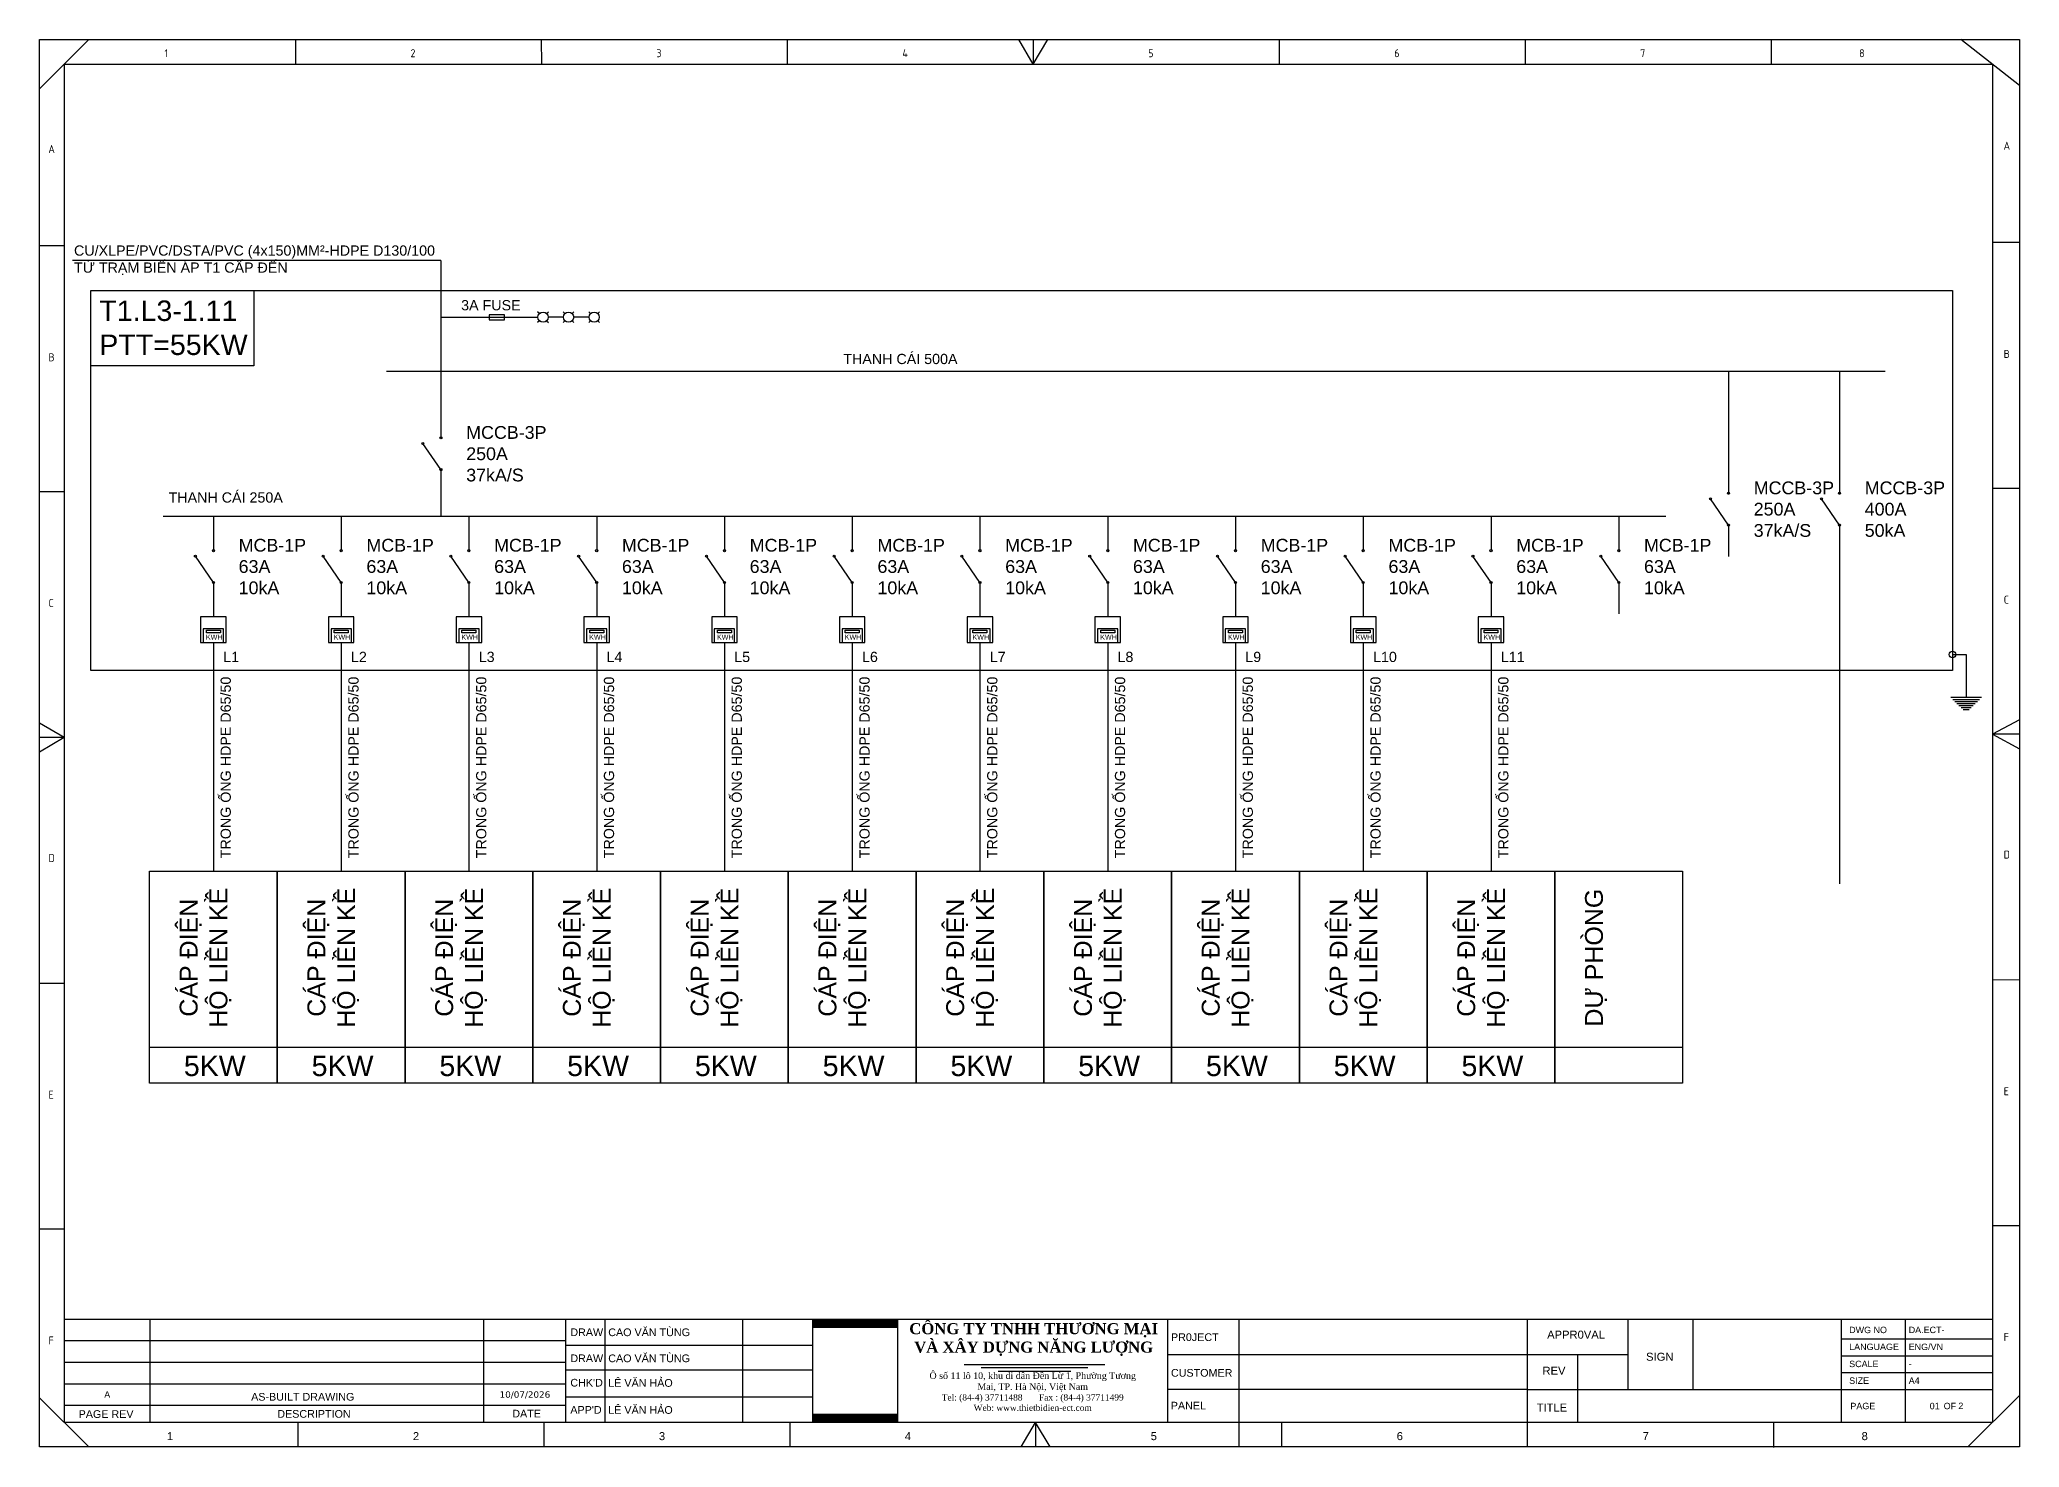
# Model space of a CAD drawing. Header units: millimetres. Extents: x -33730 to 17150, y -76829 to -27437.
# Drawn here: x -27321 to -21394, y -71583 to -67365 of the extents above; entities that cross this region are included whole.
import ezdxf
from ezdxf.enums import TextEntityAlignment as Align

# ---------------------------------------------------------------- set-up
doc = ezdxf.new("R2010")
doc.units = ezdxf.units.MM
doc.header["$LTSCALE"] = 3
doc.layers.add('0 @ 1', color=7, linetype='Continuous')
doc.layers.add('@.VISIBLE', color=7, linetype='Continuous')
doc.styles.add('Annotative', font='arial.ttf')
doc.styles.add('CET-H', font='verdana.ttf', dxfattribs={"height": 4})
doc.styles.add('ROMANS', font='isocp.shx', dxfattribs={"height": 2})
doc.styles.get("Standard").update_dxf_attribs({"font": 'arial.ttf'})

# ---------------------------------------------------------------- blocks, each defined once
blk = doc.blocks.new('DEN BAO PHA_KY HIEU')
for p, q in [((51.78, 11.48), (51.43, 11.83)), ((53.2, 11.48), (53.55, 11.83)), ((56.78, 11.48), (56.43, 11.83)), ((58.2, 11.48), (58.55, 11.83)), ((61.78, 11.48), (61.43, 11.83)), ((63.2, 11.48), (63.55, 11.83)), ((51.78, 10.06), (51.43, 9.71)), ((53.2, 10.06), (53.55, 9.71)), ((56.49, 10.77), (53.49, 10.77)), ((56.78, 10.06), (56.43, 9.71)), ((58.2, 10.06), (58.55, 9.71)), ((61.49, 10.77), (58.49, 10.77)), ((61.78, 10.06), (61.43, 9.71)), ((63.2, 10.06), (63.55, 9.71))]:
    blk.add_line(p, q)
for centre in [(52.49, 10.77), (57.49, 10.77), (62.49, 10.77)]:
    blk.add_circle(centre, 1)
blk = doc.blocks.new('KHUNG TEN CHUAN CET')
at = {"color": 134, "lineweight": 25}
for p, q in [((0, 219.81), (309.02, 219.81)), ((0, 0), (0, 219.81)), ((7.68, 219.81), (0, 212.13)), ((39.92, 219.81), (39.93, 215.97)), ((78.31, 219.81), (78.32, 215.97)), ((116.7, 219.81), (116.7, 215.97)), ((155.09, 215.97), (152.83, 219.81)), ((155.09, 219.81), (155.09, 215.97)), ((155.09, 215.97), (157.36, 219.81)), ((193.47, 219.81), (193.48, 215.97)), ((231.86, 219.81), (231.87, 215.97)), ((270.25, 219.81), (270.26, 215.97)), ((309.02, 212.63), (299.87, 219.81)), ((309.02, 219.81), (309.02, 0)), ((3.85, 215.97), (304.81, 215.97)), ((3.85, 215.97), (3.85, 3.83)), ((304.81, 215.97), (304.81, 3.83)), ((3.85, 187.57), (0, 187.57)), ((309.02, 188.1), (304.81, 188.09)), ((3.85, 149.18), (0, 149.18)), ((309.02, 149.71), (304.81, 149.71)), ((3.85, 110.79), (0, 113.06)), ((309.02, 113.59), (304.81, 111.32)), ((309.02, 111.32), (304.81, 111.32)), ((304.81, 111.32), (309.02, 109.06)), ((3.85, 110.79), (0, 110.79)), ((3.85, 110.79), (0, 108.53)), ((3.85, 72.4), (0, 72.4)), ((309.02, 72.94), (304.81, 72.93)), ((3.85, 34.02), (0, 34.01)), ((308.96, 34.55), (304.81, 34.54)), ((3.85, 19.95), (304.81, 19.95)), ((17.27, 3.85), (17.27, 19.95)), ((88.26, 3.83), (88.26, 19.95)), ((109.76, 3.83), (109.76, 19.95)), ((187.25, 0), (187.25, 19.95)), ((232.25, 0), (232.25, 19.95)), ((247.9, 19.95), (247.9, 8.98)), ((258.12, 8.98), (258.12, 19.95)), ((281.24, 8.98), (281.24, 19.95)), ((291.24, 8.98), (291.24, 19.95)), ((3.85, 16.64), (82.14, 16.64)), ((281.24, 16.9), (304.81, 16.9)), ((3.85, 13.25), (82.14, 13.25)), ((176.12, 14.45), (247.9, 14.45)), ((232.25, 14.45), (247.9, 14.45)), ((240.08, 3.83), (240.08, 14.45)), ((281.24, 14.26), (304.81, 14.26)), ((3.85, 9.87), (82.14, 9.87)), ((281.24, 11.62), (304.81, 11.62)), ((7.68, 0), (0, 7.68)), ((3.85, 6.51), (82.14, 6.51)), ((232.25, 8.98), (176.12, 8.98)), ((232.25, 8.98), (304.81, 8.98)), ((281.24, 3.83), (281.24, 8.98)), ((291.24, 3.83), (291.24, 8.98)), ((309.02, 8.05), (300.98, 0)), ((304.81, 3.83), (3.85, 3.83)), ((40.3, 3.83), (40.31, 0)), ((153.2, 0), (155.47, 3.83)), ((155.46, 3.83), (155.47, 0)), ((157.73, 0), (155.47, 3.83)), ((270.63, 3.83), (270.63, -0.07)), ((309.02, 0), (0, 0))]:
    blk.add_line(p, q, dxfattribs=at)
at = {"color": 134, "lineweight": 25, "ltscale": 50}
for p, q in [((69.36, 3.83), (69.36, 19.95)), ((82.14, 3.83), (82.14, 19.95)), ((120.7, 3.83), (120.7, 19.95)), ((133.95, 3.83), (133.95, 19.95)), ((176.12, 3.83), (176.12, 19.95)), ((82.14, 15.88), (120.7, 15.88)), ((82.14, 12.04), (120.7, 12.04)), ((82.14, 7.82), (120.7, 7.82)), ((78.69, 3.83), (78.69, 0)), ((117.08, 3.83), (117.08, 0)), ((193.85, 3.83), (193.86, 0))]:
    blk.add_line(p, q, dxfattribs=at)
at = {"color": 6}
for p, q in [((144.33, 12.9), (166.25, 12.9)), ((146.99, 12.4), (163.59, 12.4)), ((149.64, 11.85), (160.94, 11.85))]:
    blk.add_line(p, q, dxfattribs=at)
at = {"color": 7, "true_color": 0xffffff, "const_width": 1.35}
for points in [[(120.75, 19.26), (133.91, 19.26)], [(120.75, 4.52), (133.91, 4.52)]]:
    blk.add_lwpolyline(points, dxfattribs=at)
at = {"color": 134, "lineweight": 25, "style": 'ROMANS'}
for s, p in [('1', (19.5, 217.05)), ('2', (57.89, 217.05)), ('3', (96.28, 217.05)), ('4', (134.67, 217.05)), ('5', (173.05, 217.05)), ('6', (211.45, 217.05)), ('7', (249.83, 217.05)), ('8', (284.01, 217.05)), ('A', (1.37, 202.08)), ('A', (306.55, 202.61)), ('B', (1.4, 169.56)), ('B', (306.57, 170.09)), ('C', (306.57, 131.71)), ('C', (1.4, 131.18)), ('D', (306.57, 91.9)), ('D', (1.4, 91.37)), ('E', (1.4, 54.4)), ('E', (306.57, 54.93)), ('F', (1.4, 16.01)), ('F', (306.57, 16.54))]:
    blk.add_text(s, height=1.25, dxfattribs=at).set_placement(p)
at = {"color": 1, "insert": (155.16, 19.34), "char_height": 1.7247, "width": 46.2113, "attachment_point": 2}
blk.add_mtext('{\\fTimes New Roman|b1|i0|c0|p18;CÔNG TY TNHH THƯƠNG MẠI \\PVÀ XÂY DỰNG NĂNG LƯỢNG}', dxfattribs=at)
at = {"color": 3, "insert": (155.01, 11.66), "char_height": 0.99989, "width": 34.762, "attachment_point": 2}
blk.add_mtext('{\\fTimes New Roman|b0|i0|c163|p18;\\H1.029x;Ô số 11 lô 10, khu di dân Đền Lừ 1, Phường \\fTimes New Roman|b0|i0|c0|p18;Tương\\fTimes New Roman|b0|i0|c163|p18; Mai,\\fTimes New Roman|b0|i0|c0|p18; TP. Hà Nội, Việt Nam\\H0.9429x;\\P\\fTimes New Roman|b0|i0|c238|p18;Tel: (84-4) 37711488       Fax : (84-4) 37711499     \\PWeb: www.thietbidien-ect.com\\P\\fTimes New Roman|b0|i0|c0|p18;\\H1.03x;     }', dxfattribs=at)
at = {"style": 'Annotative'}
for tag, p in [('DRAWING_NO', (291.74, 17.78)), ('SCALE', (291.74, 12.47)), ('SIZE', (291.74, 9.86)), ('TOTAL_PAGE', (299.49, 5.93))]:
    blk.add_attdef(tag, p, '', height=1, dxfattribs=at)
for tag, p in [('DRAW_1', (88.76, 17.91)), ('DRAW_2', (88.76, 13.85)), ('CHECKED', (88.76, 10.01)), ('APPROVED', (88.76, 5.79))]:
    blk.add_attdef(tag, text='', height=1.2, dxfattribs=at).set_placement(p, align=Align.MIDDLE_LEFT)
for tag, height, style, p in [('PR0JECT', 1.2, 'Annotative', (209.75, 17.19)), ('CUSTOMER', 1.2, 'Annotative', (209.75, 11.6)), ('REV', 1, 'Annotative', (10.56, 8.19)), ('DATE', 1, 'CET-H', (75.75, 8.19)), ('PR0JECT_N0.', 1.2, 'Annotative', (209.75, 6.47)), ('TEN_BAN_VE', 1.2, 'Annotative', (260.66, 6.41))]:
    blk.add_attdef(tag, text='', height=height, dxfattribs=dict(style=style)).set_placement(p, align=Align.MIDDLE_CENTER)
blk.add_attdef('PAGE', text='', height=1, dxfattribs=at).set_placement((296.57, 5.9), align=Align.RIGHT)
at = {"layer": '0 @ 1', "color": 134, "lineweight": 25, "style": 'Annotative'}
for s, height, p in [('DWG NO', 1, (282.45, 17.78)), ('PR0JECT', 1.2, (176.59, 16.55)), ('APPR0VAL', 1.249, (235.31, 16.92)), ('LANGUAGE ', 1, (282.45, 15.14)), ('ENG/VN', 1, (291.74, 15.14)), ('REV', 1.249, (234.58, 11.29)), ('SIGN', 1.249, (250.75, 13.47)), ('SCALE ', 1, (282.45, 12.47)), ('CUSTOMER', 1.2, (176.59, 10.98)), ('SIZE ', 1, (282.45, 9.86)), ('AS-BUILT DRAWING', 1.2, (33.02, 7.24)), ('PANEL', 1.2, (176.56, 5.86)), ('TITLE ', 1.249, (233.67, 5.53)), ('PAGE ', 1, (282.64, 5.9)), ('OF', 1, (297.2, 5.9)), ('PAGE REV', 1.2, (6.09, 4.54)), ('DESCRIPTION', 1.2, (37.1, 4.57)), ('DATE', 1.2, (73.78, 4.61)), ('1', 1.25, (19.88, 1.07)), ('2', 1.25, (58.27, 1.07)), ('3', 1.25, (96.66, 1.07)), ('4', 1.25, (135.05, 1.07)), ('5', 1.25, (173.43, 1.07)), ('6', 1.25, (211.83, 1.07)), ('7', 1.25, (250.21, 1.07)), ('8', 1.25, (284.39, 1.07))]:
    blk.add_text(s, height=height, dxfattribs=at).set_placement(p)
for s, p in [('DRAW', (82.84, 17.92)), ('DRAW', (82.84, 13.85)), ("CHK'D", (82.84, 10.04)), ("APP'D", (82.84, 5.8))]:
    blk.add_text(s, height=1.2, dxfattribs=at).set_placement(p, align=Align.MIDDLE_LEFT)
blk = doc.blocks.new('*U2425')
ref = blk.add_blockref('KHUNG TEN CHUAN CET', (-27320.9, -71581.6), dxfattribs=dict(xscale=19.18109915809952, yscale=19.18109915809952, zscale=19.18109915809952))
ref.add_attrib('DATE', '10/07/2026', dxfattribs={"layer": '0 @ 1', "height": 19.18, "style": 'CET-H'}).set_placement((-25867.9, -71424.5), align=Align.MIDDLE_CENTER)
ref.add_attrib('APPROVED', 'LÊ VĂN HẢO', dxfattribs={"layer": '0 @ 1', "height": 23.02, "style": 'Annotative'}).set_placement((-25618.4, -71470.7), align=Align.MIDDLE_LEFT)
ref.add_attrib('CHECKED', 'LÊ VĂN HẢO', dxfattribs={"layer": '0 @ 1', "height": 23.02, "style": 'Annotative'}).set_placement((-25618.4, -71389.7), align=Align.MIDDLE_LEFT)
ref.add_attrib('DRAW_2', 'CAO VĂN TÙNG', dxfattribs={"layer": '0 @ 1', "height": 23.017, "style": 'Annotative'}).set_placement((-25618.4, -71316), align=Align.MIDDLE_LEFT)
ref.add_attrib('DRAW_1', 'CAO VĂN TÙNG', dxfattribs={"layer": '0 @ 1', "height": 23.017, "style": 'Annotative'}).set_placement((-25618.4, -71238), align=Align.MIDDLE_LEFT)
ref.add_attrib('TOTAL_PAGE', '2', (-21576.3, -71468), dxfattribs={"layer": '0 @ 1', "height": 19.2, "style": 'Annotative'})
ref.add_attrib('PAGE', '01', dxfattribs={"layer": '0 @ 1', "height": 19.18, "style": 'Annotative'}).set_placement((-21632.4, -71468.5), align=Align.RIGHT)
ref.add_attrib('DRAWING_NO', 'DA.ECT-', (-21725, -71240.5), dxfattribs={"layer": '0 @ 1', "height": 19.18, "style": 'Annotative'})
ref.add_attrib('SIZE', 'A4', (-21725, -71392.5), dxfattribs={"layer": '0 @ 1', "height": 19.18, "style": 'Annotative'})
ref.add_attrib('SCALE', '-', (-21725, -71342.4), dxfattribs={"layer": '0 @ 1', "height": 19.2, "style": 'Annotative'})
ref.add_attrib('REV', 'A', dxfattribs={"layer": '0 @ 1', "height": 19.2, "style": 'Annotative'}).set_placement((-27118.4, -71424.5), align=Align.MIDDLE_CENTER)

msp = doc.modelspace()

# ---------------------------------------------------------------- linework, layer by layer
for p, q in [((-26119.28, -68026.91), (-27222.52, -68026.91)), ((-26119.28, -68026.91), (-26119.28, -68495.66)), ((-26119.28, -68197.27), (-25974.54, -68197.27)), ((-25974.54, -68197.27), (-25928.64, -68197.27)), ((-25928.64, -68197.27), (-25829.01, -68197.27)), ((-26282.09, -68358.62), (-21795.27, -68358.62)), ((-22264.54, -68358.62), (-22264.54, -68621.7)), ((-21932.23, -68358.62), (-21932.23, -68621.7)), ((-26119.28, -68495.66), (-26119.28, -68558.74)), ((-26119.28, -68653.82), (-26173.26, -68575.55)), ((-22264.54, -68621.7), (-22264.54, -68724.71)), ((-21932.23, -68621.7), (-21932.23, -68724.71)), ((-26119.28, -68653.82), (-26119.28, -68748.17)), ((-26119.28, -68748.17), (-26119.28, -68793.53)), ((-22264.54, -68819.79), (-22318.51, -68741.52)), ((-21932.23, -68819.79), (-21986.2, -68741.52)), ((-26950.59, -68793.53), (-22452.6, -68793.53)), ((-26800.54, -68793.53), (-26800.54, -68896.54)), ((-26418.04, -68793.53), (-26418.04, -68896.54)), ((-26035.54, -68793.53), (-26035.54, -68896.54)), ((-25653.04, -68793.53), (-25653.04, -68896.54)), ((-25270.54, -68793.53), (-25270.54, -68896.54)), ((-24888.04, -68793.53), (-24888.04, -68896.54)), ((-24505.54, -68793.53), (-24505.54, -68896.54)), ((-24123.04, -68793.53), (-24123.04, -68896.54)), ((-23740.54, -68793.53), (-23740.54, -68896.54)), ((-23358.04, -68793.53), (-23358.04, -68896.54)), ((-22975.54, -68793.53), (-22975.54, -68896.54)), ((-22593.04, -68793.53), (-22593.04, -68896.54)), ((-22264.54, -68819.79), (-22264.54, -68914.14)), ((-21932.23, -68819.79), (-21932.23, -68914.14)), ((-26800.54, -68991.62), (-26854.51, -68913.34)), ((-26418.04, -68991.62), (-26472.01, -68913.34)), ((-26035.54, -68991.62), (-26089.51, -68913.34)), ((-25653.04, -68991.62), (-25707.01, -68913.34)), ((-25270.54, -68991.62), (-25324.51, -68913.34)), ((-24888.04, -68991.62), (-24942.01, -68913.34)), ((-24505.54, -68991.62), (-24559.51, -68913.34)), ((-24123.04, -68991.62), (-24177.01, -68913.34)), ((-23740.54, -68991.62), (-23794.51, -68913.34)), ((-23358.04, -68991.62), (-23412.01, -68913.34)), ((-22975.54, -68991.62), (-23029.51, -68913.34)), ((-22593.04, -68991.62), (-22647.01, -68913.34)), ((-21932.23, -68914.14), (-21932.23, -69894.39)), ((-26800.54, -68991.62), (-26800.54, -69085.97)), ((-26418.04, -68991.62), (-26418.04, -69085.97)), ((-26035.54, -68991.62), (-26035.54, -69085.97)), ((-25653.04, -68991.62), (-25653.04, -69085.97)), ((-25270.54, -68991.62), (-25270.54, -69085.97)), ((-24888.04, -68991.62), (-24888.04, -69085.97)), ((-24505.54, -68991.62), (-24505.54, -69085.97)), ((-24123.04, -68991.62), (-24123.04, -69085.97)), ((-23740.54, -68991.62), (-23740.54, -69085.97)), ((-23358.04, -68991.62), (-23358.04, -69085.97)), ((-22975.54, -68991.62), (-22975.54, -69085.97)), ((-22593.04, -68991.62), (-22593.04, -69085.97)), ((-26800.54, -69085.97), (-26800.54, -69095.14)), ((-26418.04, -69085.97), (-26418.04, -69095.14)), ((-26035.54, -69085.97), (-26035.54, -69095.14)), ((-25653.04, -69085.97), (-25653.04, -69095.14)), ((-25270.54, -69085.97), (-25270.54, -69095.14)), ((-24888.04, -69085.97), (-24888.04, -69095.14)), ((-24505.54, -69085.97), (-24505.54, -69095.14)), ((-24123.04, -69085.97), (-24123.04, -69095.14)), ((-23740.54, -69085.97), (-23740.54, -69095.14)), ((-23358.04, -69085.97), (-23358.04, -69095.14)), ((-22975.54, -69085.97), (-22975.54, -69095.14)), ((-26800.54, -69171.64), (-26800.54, -69857.13)), ((-26418.04, -69171.64), (-26418.04, -69857.13)), ((-26035.54, -69171.64), (-26035.54, -69857.13)), ((-25653.04, -69171.64), (-25653.04, -69857.13)), ((-25270.54, -69171.64), (-25270.54, -69857.13)), ((-24888.04, -69171.64), (-24888.04, -69857.13)), ((-24505.54, -69171.64), (-24505.54, -69857.13)), ((-24123.04, -69171.64), (-24123.04, -69857.13)), ((-23740.54, -69171.64), (-23740.54, -69857.13)), ((-23358.04, -69171.64), (-23358.04, -69857.13)), ((-22975.54, -69171.64), (-22975.54, -69857.13)), ((-21593.77, -69207.54), (-21553.08, -69207.54)), ((-21553.08, -69207.54), (-21553.08, -69335.83)), ((-21598.98, -69335.83), (-21507.18, -69335.83)), ((-21592.86, -69341.95), (-21513.3, -69341.95)), ((-21586.74, -69348.07), (-21519.42, -69348.07)), ((-21580.62, -69354.19), (-21525.54, -69354.19)), ((-21574.5, -69360.31), (-21531.66, -69360.31)), ((-21568.38, -69366.43), (-21537.78, -69366.43)), ((-21562.26, -69372.55), (-21543.9, -69372.55)), ((-26991.79, -70384.02), (-26609.29, -70384.02)), ((-26609.29, -70384.02), (-26226.79, -70384.02)), ((-26226.79, -70384.02), (-25844.29, -70384.02)), ((-25844.29, -70384.02), (-25461.79, -70384.02)), ((-25461.79, -70384.02), (-25079.29, -70384.02)), ((-25079.29, -70384.02), (-24696.79, -70384.02)), ((-24696.79, -70384.02), (-24314.29, -70384.02)), ((-24314.29, -70384.02), (-23931.79, -70384.02)), ((-23931.79, -70384.02), (-23549.29, -70384.02)), ((-23549.29, -70384.02), (-23166.79, -70384.02)), ((-23166.79, -70384.02), (-22784.29, -70384.02)), ((-22784.29, -70384.02), (-22401.79, -70384.02))]:
    msp.add_line(p, q)
for points in [[(-27167.29, -68116.86), (-21593.77, -68116.86), (-21593.77, -69255.73), (-27167.29, -69255.73)], [(-27167.29, -68116.86), (-26679.93, -68116.86), (-26679.93, -68342.83), (-27167.29, -68342.83)], [(-25974.54, -68204.92), (-25928.64, -68204.92), (-25928.64, -68189.62), (-25974.54, -68189.62)], [(-26838.79, -69171.64), (-26762.29, -69171.64), (-26762.29, -69095.14), (-26838.79, -69095.14)], [(-26456.29, -69171.64), (-26379.79, -69171.64), (-26379.79, -69095.14), (-26456.29, -69095.14)], [(-26073.79, -69171.64), (-25997.29, -69171.64), (-25997.29, -69095.14), (-26073.79, -69095.14)], [(-25691.29, -69171.64), (-25614.79, -69171.64), (-25614.79, -69095.14), (-25691.29, -69095.14)], [(-25308.79, -69171.64), (-25232.29, -69171.64), (-25232.29, -69095.14), (-25308.79, -69095.14)], [(-24926.29, -69171.64), (-24849.79, -69171.64), (-24849.79, -69095.14), (-24926.29, -69095.14)], [(-24543.79, -69171.64), (-24467.29, -69171.64), (-24467.29, -69095.14), (-24543.79, -69095.14)], [(-24161.29, -69171.64), (-24084.79, -69171.64), (-24084.79, -69095.14), (-24161.29, -69095.14)], [(-23778.79, -69171.64), (-23702.29, -69171.64), (-23702.29, -69095.14), (-23778.79, -69095.14)], [(-23396.29, -69171.64), (-23319.79, -69171.64), (-23319.79, -69095.14), (-23396.29, -69095.14)], [(-23013.79, -69171.64), (-22937.29, -69171.64), (-22937.29, -69095.14), (-23013.79, -69095.14)], [(-26830.96, -69171.64), (-26770.11, -69171.64), (-26770.11, -69130.71), (-26830.96, -69130.71)], [(-26821.43, -69135.05), (-26779.64, -69135.05), (-26779.64, -69142.24), (-26821.43, -69142.24)], [(-26448.46, -69171.64), (-26387.61, -69171.64), (-26387.61, -69130.71), (-26448.46, -69130.71)], [(-26438.93, -69135.05), (-26397.14, -69135.05), (-26397.14, -69142.24), (-26438.93, -69142.24)], [(-26065.96, -69171.64), (-26005.11, -69171.64), (-26005.11, -69130.71), (-26065.96, -69130.71)], [(-26056.43, -69135.05), (-26014.64, -69135.05), (-26014.64, -69142.24), (-26056.43, -69142.24)], [(-25683.46, -69171.64), (-25622.61, -69171.64), (-25622.61, -69130.71), (-25683.46, -69130.71)], [(-25673.93, -69135.05), (-25632.14, -69135.05), (-25632.14, -69142.24), (-25673.93, -69142.24)], [(-25300.96, -69171.64), (-25240.11, -69171.64), (-25240.11, -69130.71), (-25300.96, -69130.71)], [(-25291.43, -69135.05), (-25249.64, -69135.05), (-25249.64, -69142.24), (-25291.43, -69142.24)], [(-24918.46, -69171.64), (-24857.61, -69171.64), (-24857.61, -69130.71), (-24918.46, -69130.71)], [(-24908.93, -69135.05), (-24867.14, -69135.05), (-24867.14, -69142.24), (-24908.93, -69142.24)], [(-24535.96, -69171.64), (-24475.11, -69171.64), (-24475.11, -69130.71), (-24535.96, -69130.71)], [(-24526.43, -69135.05), (-24484.64, -69135.05), (-24484.64, -69142.24), (-24526.43, -69142.24)], [(-24153.46, -69171.64), (-24092.61, -69171.64), (-24092.61, -69130.71), (-24153.46, -69130.71)], [(-24143.93, -69135.05), (-24102.14, -69135.05), (-24102.14, -69142.24), (-24143.93, -69142.24)], [(-23770.96, -69171.64), (-23710.11, -69171.64), (-23710.11, -69130.71), (-23770.96, -69130.71)], [(-23761.43, -69135.05), (-23719.64, -69135.05), (-23719.64, -69142.24), (-23761.43, -69142.24)], [(-23388.46, -69171.64), (-23327.61, -69171.64), (-23327.61, -69130.71), (-23388.46, -69130.71)], [(-23378.93, -69135.05), (-23337.14, -69135.05), (-23337.14, -69142.24), (-23378.93, -69142.24)], [(-23005.96, -69171.64), (-22945.11, -69171.64), (-22945.11, -69130.71), (-23005.96, -69130.71)], [(-22996.43, -69135.05), (-22954.64, -69135.05), (-22954.64, -69142.24), (-22996.43, -69142.24)], [(-26991.79, -69857.13), (-26609.29, -69857.13), (-26609.29, -70491.91), (-26991.79, -70491.91)], [(-26609.29, -69857.13), (-26226.79, -69857.13), (-26226.79, -70491.91), (-26609.29, -70491.91)], [(-26226.79, -69857.13), (-25844.29, -69857.13), (-25844.29, -70491.91), (-26226.79, -70491.91)], [(-25844.29, -69857.13), (-25461.79, -69857.13), (-25461.79, -70491.91), (-25844.29, -70491.91)], [(-25461.79, -69857.13), (-25079.29, -69857.13), (-25079.29, -70491.91), (-25461.79, -70491.91)], [(-25079.29, -69857.13), (-24696.79, -69857.13), (-24696.79, -70491.91), (-25079.29, -70491.91)], [(-24696.79, -69857.13), (-24314.29, -69857.13), (-24314.29, -70491.91), (-24696.79, -70491.91)], [(-24314.29, -69857.13), (-23931.79, -69857.13), (-23931.79, -70491.91), (-24314.29, -70491.91)], [(-23931.79, -69857.13), (-23549.29, -69857.13), (-23549.29, -70491.91), (-23931.79, -70491.91)], [(-23549.29, -69857.13), (-23166.79, -69857.13), (-23166.79, -70491.91), (-23549.29, -70491.91)], [(-23166.79, -69857.13), (-22784.29, -69857.13), (-22784.29, -70491.91), (-23166.79, -70491.91)], [(-22784.29, -69857.13), (-22401.79, -69857.13), (-22401.79, -70491.91), (-22784.29, -70491.91)]]:
    msp.add_lwpolyline(points, close=True)
for centre, radius in [((-26173.26, -68575.55), 3.06), ((-26119.28, -68558.74), 3.06), ((-26119.28, -68653.82), 3.06), ((-22318.51, -68741.52), 3.06), ((-22264.54, -68724.71), 3.06), ((-21986.2, -68741.52), 3.06), ((-21932.23, -68724.71), 3.06), ((-22264.54, -68819.79), 3.06), ((-21932.23, -68819.79), 3.06), ((-26854.51, -68913.34), 3.06), ((-26800.54, -68896.54), 3.06), ((-26472.01, -68913.34), 3.06), ((-26418.04, -68896.54), 3.06), ((-26089.51, -68913.34), 3.06), ((-26035.54, -68896.54), 3.06), ((-25707.01, -68913.34), 3.06), ((-25653.04, -68896.54), 3.06), ((-25324.51, -68913.34), 3.06), ((-25270.54, -68896.54), 3.06), ((-24942.01, -68913.34), 3.06), ((-24888.04, -68896.54), 3.06), ((-24559.51, -68913.34), 3.06), ((-24505.54, -68896.54), 3.06), ((-24177.01, -68913.34), 3.06), ((-24123.04, -68896.54), 3.06), ((-23794.51, -68913.34), 3.06), ((-23740.54, -68896.54), 3.06), ((-23412.01, -68913.34), 3.06), ((-23358.04, -68896.54), 3.06), ((-23029.51, -68913.34), 3.06), ((-22975.54, -68896.54), 3.06), ((-22647.01, -68913.34), 3.06), ((-22593.04, -68896.54), 3.06), ((-26800.54, -68991.62), 3.06), ((-26418.04, -68991.62), 3.06), ((-26035.54, -68991.62), 3.06), ((-25653.04, -68991.62), 3.06), ((-25270.54, -68991.62), 3.06), ((-24888.04, -68991.62), 3.06), ((-24505.54, -68991.62), 3.06), ((-24123.04, -68991.62), 3.06), ((-23740.54, -68991.62), 3.06), ((-23358.04, -68991.62), 3.06), ((-22975.54, -68991.62), 3.06), ((-22593.04, -68991.62), 3.06), ((-21593.77, -69207.54), 9.8)]:
    msp.add_circle(centre, radius)

# ---------------------------------------------------------------- block references
at = {"xscale": 15.3, "yscale": 15.3, "zscale": 15.3}
msp.add_blockref('DEN BAO PHA_KY HIEU', (-26616.84, -68362.02), dxfattribs=at)
at = {"layer": '@.VISIBLE'}
msp.add_blockref('*U2425', (0, 0), dxfattribs=at)

# ---------------------------------------------------------------- texts
at = {"attachment_point": 1}
for s, width, insert, char_height in [('CU/XLPE/PVC/DSTA/PVC (4x150)MM²-HDPE D130/100\\PTỪ TRẠM BIẾN ÁP T1 CẤP ĐẾN', 1198.542, (-27217.86, -67982.19), 30.6), ('T1.L3-1.11\\PPTT=55KW', 1198.542, (-27142.18, -68147.15), 61.2), ('3A FUSE', 1198.542, (-26058.86, -68145.94), 30.6), ('THANH CÁI 500A', 1198.542, (-24914.75, -68306.98), 30.6), ('MCCB-3P\\P250A\\P37kA/S', 509.7292, (-26043.72, -68523.32), 38.25), ('MCCB-3P\\P250A\\P37kA/S', 509.7292, (-22188.97, -68689.29), 38.25), ('MCCB-3P\\P400A\\P50kA', 509.7292, (-21856.66, -68689.29), 38.25), ('THANH CÁI 250A', 1198.542, (-26934.75, -68721.93), 30.6), ('MCB-1P\\P63A\\P10kA', 509.7292, (-26724.97, -68861.12), 38.25), ('MCB-1P\\P63A\\P10kA', 509.7292, (-26342.47, -68861.12), 38.25), ('MCB-1P\\P63A\\P10kA', 509.7292, (-25959.97, -68861.12), 38.25), ('MCB-1P\\P63A\\P10kA', 509.7292, (-25577.47, -68861.12), 38.25), ('MCB-1P\\P63A\\P10kA', 509.7292, (-25194.97, -68861.12), 38.25), ('MCB-1P\\P63A\\P10kA', 509.7292, (-24812.47, -68861.12), 38.25), ('MCB-1P\\P63A\\P10kA', 509.7292, (-24429.97, -68861.12), 38.25), ('MCB-1P\\P63A\\P10kA', 509.7292, (-24047.47, -68861.12), 38.25), ('MCB-1P\\P63A\\P10kA', 509.7292, (-23664.97, -68861.12), 38.25), ('MCB-1P\\P63A\\P10kA', 509.7292, (-23282.47, -68861.12), 38.25), ('MCB-1P\\P63A\\P10kA', 509.7292, (-22899.97, -68861.12), 38.25), ('MCB-1P\\P63A\\P10kA', 509.7292, (-22517.47, -68861.12), 38.25), ('KWH', 509.7292, (-26823.07, -69147.73), 15.3), ('KWH', 509.7292, (-26440.57, -69147.73), 15.3), ('KWH', 509.7292, (-26058.07, -69147.73), 15.3), ('KWH', 509.7292, (-25675.57, -69147.73), 15.3), ('KWH', 509.7292, (-25293.07, -69147.73), 15.3), ('KWH', 509.7292, (-24910.57, -69147.73), 15.3), ('KWH', 509.7292, (-24528.07, -69147.73), 15.3), ('KWH', 509.7292, (-24145.57, -69147.73), 15.3), ('KWH', 509.7292, (-23763.07, -69147.73), 15.3), ('KWH', 509.7292, (-23380.57, -69147.73), 15.3), ('KWH', 509.7292, (-22998.07, -69147.73), 15.3), ('L1', 1198.542, (-26771.21, -69199.52), 30.6), ('L2', 1198.542, (-26388.71, -69199.52), 30.6), ('L3', 1198.542, (-26006.21, -69199.52), 30.6), ('L4', 1198.542, (-25623.71, -69199.52), 30.6), ('L5', 1198.542, (-25241.21, -69199.52), 30.6), ('L6', 1198.542, (-24858.71, -69199.52), 30.6), ('L7', 1198.542, (-24476.21, -69199.52), 30.6), ('L8', 1198.542, (-24093.71, -69199.52), 30.6), ('L9', 1198.542, (-23711.21, -69199.52), 30.6), ('L10', 1198.542, (-23328.71, -69199.52), 30.6), ('L11', 1198.542, (-22946.21, -69199.52), 30.6), ('\\pi508.89037;5KW', 1198.542, (-27397.86, -70409.26), 61.2), ('\\pi508.89037;5KW', 1198.542, (-27015.36, -70409.26), 61.2), ('\\pi508.89037;5KW', 1198.542, (-26632.86, -70409.26), 61.2), ('\\pi508.89037;5KW', 1198.542, (-26250.36, -70409.26), 61.2), ('\\pi508.89037;5KW', 1198.542, (-25867.86, -70409.26), 61.2), ('\\pi508.89037;5KW', 1198.542, (-25485.36, -70409.26), 61.2), ('\\pi508.89037;5KW', 1198.542, (-25102.86, -70409.26), 61.2), ('\\pi508.89037;5KW', 1198.542, (-24720.36, -70409.26), 61.2), ('\\pi508.89037;5KW', 1198.542, (-24337.86, -70409.26), 61.2), ('\\pi508.89037;5KW', 1198.542, (-23955.36, -70409.26), 61.2), ('\\pi508.89037;5KW', 1198.542, (-23572.86, -70409.26), 61.2)]:
    msp.add_mtext_dynamic_manual_height_columns(s, width=width, gutter_width=15.3, heights=[0], dxfattribs=dict(at, insert=insert, char_height=char_height))
at = {"attachment_point": 1, "rotation": 90}
for s, insert, char_height in [('TRONG ỐNG HDPE D65/50', (-26779, -69817.88), 30.6), ('TRONG ỐNG HDPE D65/50', (-26396.5, -69817.88), 30.6), ('TRONG ỐNG HDPE D65/50', (-26014, -69817.88), 30.6), ('TRONG ỐNG HDPE D65/50', (-25631.5, -69817.88), 30.6), ('TRONG ỐNG HDPE D65/50', (-25249, -69817.88), 30.6), ('TRONG ỐNG HDPE D65/50', (-24866.5, -69817.88), 30.6), ('TRONG ỐNG HDPE D65/50', (-24484, -69817.88), 30.6), ('TRONG ỐNG HDPE D65/50', (-24101.5, -69817.88), 30.6), ('TRONG ỐNG HDPE D65/50', (-23719, -69817.88), 30.6), ('TRONG ỐNG HDPE D65/50', (-23336.5, -69817.88), 30.6), ('TRONG ỐNG HDPE D65/50', (-22954, -69817.88), 30.6), ('\\pi427.53476;CÁP ĐIỆN\\P\\pi394.33083;HỘ LIỀN KỀ', (-26901.56, -70720.23), 53.55), ('\\pi427.53476;CÁP ĐIỆN\\P\\pi394.33083;HỘ LIỀN KỀ', (-26519.06, -70720.23), 53.55), ('\\pi427.53476;CÁP ĐIỆN\\P\\pi394.33083;HỘ LIỀN KỀ', (-26136.56, -70720.23), 53.55), ('\\pi427.53476;CÁP ĐIỆN\\P\\pi394.33083;HỘ LIỀN KỀ', (-25754.06, -70720.23), 53.55), ('\\pi427.53476;CÁP ĐIỆN\\P\\pi394.33083;HỘ LIỀN KỀ', (-25371.56, -70720.23), 53.55), ('\\pi427.53476;CÁP ĐIỆN\\P\\pi394.33083;HỘ LIỀN KỀ', (-24989.06, -70720.23), 53.55), ('\\pi427.53476;CÁP ĐIỆN\\P\\pi394.33083;HỘ LIỀN KỀ', (-24606.56, -70720.23), 53.55), ('\\pi427.53476;CÁP ĐIỆN\\P\\pi394.33083;HỘ LIỀN KỀ', (-24224.06, -70720.23), 53.55), ('\\pi427.53476;CÁP ĐIỆN\\P\\pi394.33083;HỘ LIỀN KỀ', (-23841.56, -70720.23), 53.55), ('\\pi427.53476;CÁP ĐIỆN\\P\\pi394.33083;HỘ LIỀN KỀ', (-23459.06, -70720.23), 53.55), ('\\pi427.53476;CÁP ĐIỆN\\P\\pi394.33083;HỘ LIỀN KỀ', (-23076.56, -70720.23), 53.55), ('\\pi397.98363;DỰ PHÒNG', (-22694.06, -70720.23), 53.55)]:
    msp.add_mtext_dynamic_manual_height_columns(s, width=1198.542, gutter_width=15.3, heights=[0], dxfattribs=dict(at, insert=insert, char_height=char_height))

doc.saveas('drawing.dxf')
